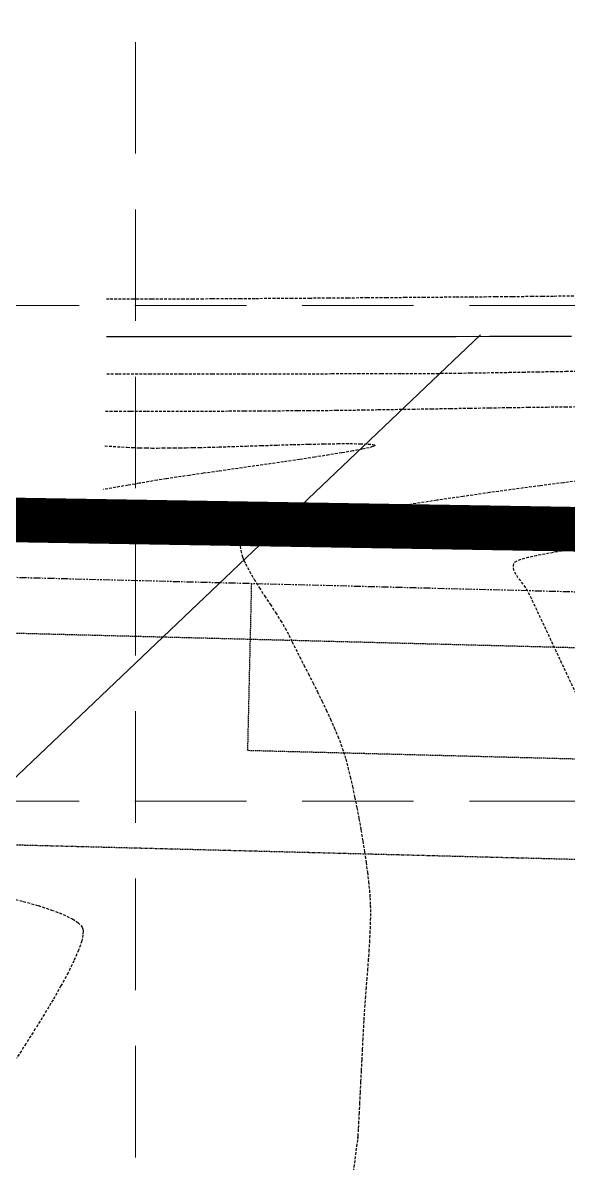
# Model space of a CAD drawing. Header units: inches. Extents: x 8135 to 11700, y -938 to 4760.
# Drawn here: x 10608.6 to 10706.5, y 3979.9 to 4184.4 of the extents above; entities that cross this region are included whole.
import ezdxf

# ---------------------------------------------------------------- set-up
doc = ezdxf.new("R2010")
doc.units = ezdxf.units.IN
doc.header["$MEASUREMENT"] = 0
for name, pattern in [('DASHED', [0.75, 0.5, -0.25]), ('HIDDEN', [0.375, 0.25, -0.125]), ('HIDDEN2', [0.1875, 0.125, -0.0625]), ('PHANTOM', [2.5, 1.25, -0.25, 0.25, -0.25, 0.25, -0.25])]:
    doc.linetypes.add(name, pattern=pattern)
for name, color, linetype in [('EC', 35, 'DASHED'), ('ESMT 1994-35828', 7, 'HIDDEN'), ('ESMT 2004-40023', 7, 'HIDDEN'), ('GRID', 254, 'HIDDEN'), ('LIMITS OF DISTURBANCE', 1, 'HIDDEN'), ('PH1-BNDY', 1, 'PHANTOM'), ('PH1-U.E.', 7, 'HIDDEN2'), ('PROP-CONT-H', 6, 'Continuous')]:
    doc.layers.add(name, color=color, linetype=linetype)

msp = doc.modelspace()

# ---------------------------------------------------------------- linework, layer by layer
at = {"layer": 'EC', "color": 35}
for p, q in [((10623.66, 4134.92), (10624.3, 4134.92)), ((10624.3, 4134.92), (10628.24, 4134.92)), ((10628.24, 4134.92), (10631.75, 4134.92)), ((10631.75, 4134.92), (10634.77, 4134.92)), ((10634.77, 4134.92), (10637.21, 4134.93)), ((10637.21, 4134.93), (10639, 4134.93)), ((10639, 4134.93), (10640.64, 4134.94)), ((10640.64, 4134.94), (10642.64, 4134.95)), ((10642.64, 4134.95), (10644.97, 4134.96)), ((10644.97, 4134.96), (10647.57, 4134.98)), ((10647.57, 4134.98), (10650.42, 4135)), ((10650.42, 4135), (10653.48, 4135.02)), ((10653.48, 4135.02), (10656.7, 4135.04)), ((10656.7, 4135.04), (10660.04, 4135.06)), ((10660.04, 4135.06), (10663.46, 4135.09)), ((10663.46, 4135.09), (10666.93, 4135.11)), ((10666.93, 4135.11), (10670.4, 4135.14)), ((10670.4, 4135.14), (10673.84, 4135.16)), ((10673.84, 4135.16), (10677.19, 4135.19)), ((10677.19, 4135.19), (10680.44, 4135.21)), ((10680.44, 4135.21), (10683.52, 4135.24)), ((10683.52, 4135.24), (10686.41, 4135.26)), ((10686.41, 4135.26), (10689.07, 4135.28)), ((10689.07, 4135.28), (10691.45, 4135.3)), ((10691.45, 4135.3), (10693.51, 4135.32)), ((10693.51, 4135.32), (10695.22, 4135.33)), ((10695.22, 4135.33), (10696.53, 4135.34)), ((10696.53, 4135.34), (10698.09, 4135.36)), ((10698.09, 4135.36), (10699.88, 4135.37)), ((10699.88, 4135.37), (10701.85, 4135.4)), ((10701.85, 4135.4), (10703.98, 4135.42)), ((10703.98, 4135.42), (10706.23, 4135.45)), ((10706.23, 4135.45), (10708.58, 4135.47)), ((10703.52, 4121.88), (10706.07, 4121.92)), ((10706.07, 4121.92), (10708.58, 4121.96)), ((10623.69, 4121.46), (10625.81, 4121.46)), ((10625.81, 4121.46), (10631.32, 4121.46)), ((10631.32, 4121.46), (10636.95, 4121.46)), ((10636.95, 4121.46), (10642.62, 4121.47)), ((10642.62, 4121.47), (10648.26, 4121.47)), ((10648.26, 4121.47), (10653.77, 4121.48)), ((10653.77, 4121.48), (10659.07, 4121.49)), ((10659.07, 4121.49), (10664.09, 4121.5)), ((10664.09, 4121.5), (10668.74, 4121.51)), ((10668.74, 4121.51), (10672.94, 4121.52)), ((10672.94, 4121.52), (10676.61, 4121.53)), ((10676.61, 4121.53), (10679.67, 4121.54)), ((10679.67, 4121.54), (10682.02, 4121.55)), ((10682.02, 4121.55), (10683.6, 4121.56)), ((10683.6, 4121.56), (10685.17, 4121.57)), ((10685.17, 4121.57), (10686.97, 4121.6)), ((10686.97, 4121.6), (10688.97, 4121.63)), ((10688.97, 4121.63), (10691.15, 4121.66)), ((10691.15, 4121.66), (10693.47, 4121.7)), ((10693.47, 4121.7), (10695.89, 4121.74)), ((10695.89, 4121.74), (10698.4, 4121.79)), ((10698.4, 4121.79), (10700.95, 4121.83)), ((10700.95, 4121.83), (10703.52, 4121.88)), ((10623.47, 4114.78), (10625.18, 4114.77)), ((10625.18, 4114.77), (10627.97, 4114.76)), ((10627.97, 4114.76), (10630.86, 4114.76)), ((10630.86, 4114.76), (10633.82, 4114.77)), ((10633.82, 4114.77), (10636.8, 4114.77)), ((10636.8, 4114.77), (10639.78, 4114.78)), ((10639.78, 4114.78), (10642.74, 4114.79)), ((10642.74, 4114.79), (10645.63, 4114.81)), ((10645.63, 4114.81), (10648.42, 4114.82)), ((10648.42, 4114.82), (10651.09, 4114.84)), ((10651.09, 4114.84), (10653.6, 4114.85)), ((10653.6, 4114.85), (10655.91, 4114.87)), ((10655.91, 4114.87), (10658.01, 4114.88)), ((10658.01, 4114.88), (10659.85, 4114.89)), ((10659.85, 4114.89), (10661.41, 4114.9)), ((10661.41, 4114.9), (10662.94, 4114.91)), ((10662.94, 4114.91), (10664.85, 4114.94)), ((10664.85, 4114.94), (10667.09, 4114.97)), ((10667.09, 4114.97), (10669.62, 4115)), ((10669.62, 4115), (10672.41, 4115.05)), ((10672.41, 4115.05), (10675.42, 4115.1)), ((10675.42, 4115.1), (10678.6, 4115.15)), ((10678.6, 4115.15), (10681.93, 4115.2)), ((10681.93, 4115.2), (10685.35, 4115.26)), ((10685.35, 4115.26), (10688.85, 4115.32)), ((10688.85, 4115.32), (10692.36, 4115.37)), ((10692.36, 4115.37), (10695.87, 4115.43)), ((10695.87, 4115.43), (10699.32, 4115.48)), ((10699.32, 4115.48), (10702.68, 4115.52)), ((10702.68, 4115.52), (10705.92, 4115.56)), ((10705.92, 4115.56), (10708.98, 4115.6)), ((10623.36, 4108.56), (10625.6, 4108.41)), ((10625.6, 4108.41), (10627.32, 4108.3)), ((10627.32, 4108.3), (10628.33, 4108.25)), ((10628.33, 4108.25), (10629.58, 4108.21)), ((10629.58, 4108.21), (10630.73, 4108.18)), ((10630.73, 4108.18), (10631.79, 4108.17)), ((10631.79, 4108.17), (10632.79, 4108.17)), ((10632.79, 4108.17), (10633.77, 4108.18)), ((10633.77, 4108.18), (10634.75, 4108.19)), ((10634.75, 4108.19), (10635.75, 4108.2)), ((10635.75, 4108.2), (10636.81, 4108.22)), ((10636.81, 4108.22), (10637.96, 4108.23)), ((10637.96, 4108.23), (10639.21, 4108.24)), ((10639.21, 4108.24), (10640.3, 4108.26)), ((10640.3, 4108.26), (10641.88, 4108.3)), ((10641.88, 4108.3), (10643.85, 4108.36)), ((10643.85, 4108.36), (10646.16, 4108.44)), ((10646.16, 4108.44), (10648.71, 4108.52)), ((10648.71, 4108.52), (10651.45, 4108.61)), ((10651.45, 4108.61), (10654.28, 4108.7)), ((10654.28, 4108.7), (10657.14, 4108.79)), ((10657.14, 4108.79), (10659.95, 4108.86)), ((10659.95, 4108.86), (10662.64, 4108.91)), ((10662.64, 4108.91), (10665.12, 4108.95)), ((10665.12, 4108.95), (10667.32, 4108.96)), ((10667.88, 4107.65), (10665.88, 4107.3)), ((10667.32, 4108.96), (10669.17, 4108.94)), ((10669.54, 4107.96), (10667.88, 4107.65)), ((10669.17, 4108.94), (10670.59, 4108.88)), ((10670.78, 4108.23), (10669.54, 4107.96)), ((10670.59, 4108.88), (10671.36, 4108.81)), ((10671.45, 4108.42), (10670.78, 4108.23)), ((10671.36, 4108.81), (10671.71, 4108.73)), ((10671.74, 4108.54), (10671.45, 4108.42)), ((10671.71, 4108.73), (10671.82, 4108.67)), ((10671.82, 4108.61), (10671.74, 4108.54)), ((10671.82, 4108.67), (10671.83, 4108.64)), ((10671.83, 4108.64), (10671.82, 4108.61)), ((10655.43, 4105.69), (10652.49, 4105.27)), ((10658.3, 4106.12), (10655.43, 4105.69)), ((10661.03, 4106.53), (10658.3, 4106.12)), ((10663.57, 4106.93), (10661.03, 4106.53)), ((10665.88, 4107.3), (10663.57, 4106.93)), ((10641.05, 4103.63), (10638.54, 4103.27)), ((10643.75, 4104.02), (10641.05, 4103.63)), ((10646.59, 4104.42), (10643.75, 4104.02)), ((10649.52, 4104.84), (10646.59, 4104.42)), ((10652.49, 4105.27), (10649.52, 4104.84)), ((10627.53, 4101.5), (10625.37, 4101.12)), ((10629.51, 4101.84), (10627.53, 4101.5)), ((10631.27, 4102.14), (10629.51, 4101.84)), ((10632.78, 4102.4), (10631.27, 4102.14)), ((10634.36, 4102.65), (10632.78, 4102.4)), ((10636.3, 4102.94), (10634.36, 4102.65)), ((10638.54, 4103.27), (10636.3, 4102.94)), ((10705.64, 4101.95), (10701.44, 4101.4)), ((10709.53, 4102.44), (10705.64, 4101.95)), ((10625.37, 4101.12), (10623.11, 4100.72)), ((10687.66, 4099.49), (10682.9, 4098.79)), ((10692.39, 4100.17), (10687.66, 4099.49)), ((10697, 4100.81), (10692.39, 4100.17)), ((10701.44, 4101.4), (10697, 4100.81)), ((10678.18, 4098.07), (10673.55, 4097.34)), ((10682.9, 4098.79), (10678.18, 4098.07)), ((10664.88, 4095.87), (10660.97, 4095.16)), ((10669.09, 4096.6), (10664.88, 4095.87)), ((10673.55, 4097.34), (10669.09, 4096.6)), ((10654.35, 4093.8), (10651.79, 4093.17)), ((10657.44, 4094.46), (10654.35, 4093.8)), ((10660.97, 4095.16), (10657.44, 4094.46)), ((10647.8, 4091.43), (10647.7, 4091.12)), ((10647.86, 4091.58), (10647.8, 4091.43)), ((10647.92, 4091.67), (10647.86, 4091.58)), ((10648.14, 4091.85), (10647.92, 4091.67)), ((10648.68, 4092.15), (10648.14, 4091.85)), ((10649.8, 4092.58), (10648.68, 4092.15)), ((10651.79, 4093.17), (10649.8, 4092.58)), ((10647.7, 4091.12), (10647.65, 4090.59)), ((10647.65, 4090.59), (10647.74, 4089.8)), ((10647.74, 4089.8), (10648.06, 4088.67)), ((10648.06, 4088.67), (10648.59, 4087.42)), ((10648.59, 4087.42), (10649.3, 4086.07)), ((10649.3, 4086.07), (10650.13, 4084.64)), ((10650.13, 4084.64), (10651.05, 4083.16)), ((10651.05, 4083.16), (10652.03, 4081.66)), ((10652.03, 4081.66), (10653.02, 4080.16)), ((10653.02, 4080.16), (10653.99, 4078.68)), ((10653.99, 4078.68), (10654.9, 4077.24)), ((10654.9, 4077.24), (10655.7, 4075.88)), ((10655.7, 4075.88), (10656.37, 4074.62)), ((10656.37, 4074.62), (10656.95, 4073.44)), ((10656.95, 4073.44), (10657.61, 4072.13)), ((10657.61, 4072.13), (10658.32, 4070.73)), ((10658.32, 4070.73), (10659.09, 4069.25)), ((10659.09, 4069.25), (10659.88, 4067.7)), ((10659.88, 4067.7), (10660.69, 4066.1)), ((10660.69, 4066.1), (10661.5, 4064.47)), ((10661.5, 4064.47), (10662.31, 4062.83)), ((10662.31, 4062.83), (10663.09, 4061.19)), ((10663.09, 4061.19), (10663.83, 4059.58)), ((10663.83, 4059.58), (10664.53, 4058.01)), ((10664.53, 4058.01), (10665.16, 4056.49)), ((10665.16, 4056.49), (10665.72, 4055.05)), ((10665.72, 4055.05), (10666.18, 4053.7)), ((10666.18, 4053.7), (10666.57, 4052.39)), ((10666.57, 4052.39), (10666.98, 4050.9)), ((10666.98, 4050.9), (10667.38, 4049.25)), ((10667.38, 4049.25), (10667.78, 4047.48)), ((10667.78, 4047.48), (10668.18, 4045.61)), ((10668.18, 4045.61), (10668.57, 4043.68)), ((10668.57, 4043.68), (10668.95, 4041.7)), ((10668.95, 4041.7), (10669.31, 4039.7)), ((10669.31, 4039.7), (10669.64, 4037.71)), ((10669.64, 4037.71), (10669.95, 4035.77)), ((10669.95, 4035.77), (10670.22, 4033.88)), ((10670.22, 4033.88), (10670.46, 4032.1)), ((10670.46, 4032.1), (10670.66, 4030.43)), ((10670.66, 4030.43), (10670.82, 4028.92)), ((10670.82, 4028.92), (10670.93, 4027.58)), ((10605.9, 4027.62), (10608.73, 4026.88)), ((10608.73, 4026.88), (10611.39, 4026.12)), ((10611.39, 4026.12), (10613.79, 4025.34)), ((10670.93, 4027.58), (10670.99, 4026.19)), ((10670.99, 4026.19), (10671.01, 4024.72)), ((10613.79, 4025.34), (10615.86, 4024.55)), ((10615.86, 4024.55), (10617.53, 4023.74)), ((10671.01, 4024.72), (10670.99, 4023.17)), ((10617.53, 4023.74), (10618.52, 4023.08)), ((10618.52, 4023.08), (10619.04, 4022.58)), ((10619.04, 4022.58), (10619.27, 4022.24)), ((10619.27, 4022.24), (10619.34, 4022.07)), ((10619.34, 4022.07), (10619.39, 4021.91)), ((10619.39, 4021.91), (10619.45, 4021.55)), ((10670.99, 4023.17), (10670.93, 4021.56)), ((10619.2, 4019.8), (10618.65, 4018.16)), ((10619.42, 4020.88), (10619.2, 4019.8)), ((10619.45, 4021.55), (10619.42, 4020.88)), ((10670.85, 4019.9), (10670.75, 4018.22)), ((10670.93, 4021.56), (10670.85, 4019.9)), ((10618.65, 4018.16), (10617.82, 4016.24)), ((10670.75, 4018.22), (10670.63, 4016.52)), ((10617.82, 4016.24), (10616.76, 4014.09)), ((10670.63, 4016.52), (10670.5, 4014.82)), ((10616.76, 4014.09), (10615.49, 4011.75)), ((10670.5, 4014.82), (10670.37, 4013.13)), ((10615.49, 4011.75), (10614.07, 4009.26)), ((10670.37, 4013.13), (10670.24, 4011.48)), ((10670.11, 4009.87), (10669.99, 4008.33)), ((10670.24, 4011.48), (10670.11, 4009.87)), ((10614.07, 4009.26), (10612.52, 4006.67)), ((10669.99, 4008.33), (10669.89, 4006.86)), ((10612.52, 4006.67), (10610.88, 4004.02)), ((10669.81, 4005.49), (10669.73, 4003.96)), ((10669.89, 4006.86), (10669.81, 4005.49)), ((10610.88, 4004.02), (10609.19, 4001.36)), ((10669.73, 4003.96), (10669.64, 4002.27)), ((10609.19, 4001.36), (10607.49, 3998.73)), ((10669.64, 4002.27), (10669.55, 4000.44)), ((10669.55, 4000.44), (10669.45, 3998.52)), ((10669.45, 3998.52), (10669.35, 3996.55)), ((10669.35, 3996.55), (10669.25, 3994.57)), ((10669.25, 3994.57), (10669.15, 3992.63)), ((10669.15, 3992.63), (10669.06, 3990.77)), ((10668.97, 3989.02), (10668.89, 3987.43)), ((10669.06, 3990.77), (10668.97, 3989.02)), ((10668.89, 3987.43), (10668.82, 3986.04)), ((10668.82, 3986.04), (10668.76, 3984.89)), ((10668.76, 3984.89), (10668.72, 3984.02))]:
    msp.add_line(p, q, dxfattribs=at)
at = {"layer": 'EC', "color": 35, "linetype": 'Continuous'}
for p, q in [((10623.67, 4128.17), (10630.34, 4128.17)), ((10630.34, 4128.17), (10638.86, 4128.17)), ((10638.86, 4128.17), (10647.44, 4128.17)), ((10647.44, 4128.17), (10655.95, 4128.17)), ((10655.95, 4128.17), (10664.24, 4128.18)), ((10664.24, 4128.18), (10672.17, 4128.18)), ((10672.17, 4128.18), (10679.6, 4128.19)), ((10679.6, 4128.19), (10686.39, 4128.19)), ((10686.39, 4128.19), (10692.4, 4128.2)), ((10692.4, 4128.2), (10697.49, 4128.2)), ((10697.49, 4128.2), (10701.51, 4128.21)), ((10701.51, 4128.21), (10704.33, 4128.22)), ((10704.33, 4128.22), (10705.8, 4128.22)), ((10705.8, 4128.22), (10707.1, 4128.23))]:
    msp.add_line(p, q, dxfattribs=at)
at = {"layer": 'EC', "color": 35, "flags": 128}
for points in [[(10967.17, 4098.2), (10965.66, 4098.19), (10960.89, 4098.15), (10956.29, 4098.12), (10951.94, 4098.09), (10947.91, 4098.07), (10944.27, 4098.05), (10941.1, 4098.04), (10938.46, 4098.05), (10936.42, 4098.06), (10935.05, 4098.09), (10933.56, 4098.16), (10931.92, 4098.25), (10930.14, 4098.38), (10928.26, 4098.52), (10926.29, 4098.68), (10924.27, 4098.85), (10922.21, 4099.03), (10920.13, 4099.21), (10918.07, 4099.39), (10916.05, 4099.55), (10914.08, 4099.71), (10912.2, 4099.85), (10910.42, 4099.97), (10908.78, 4100.07), (10907.29, 4100.13), (10905.91, 4100.16), (10903.84, 4100.19), (10901.14, 4100.2), (10897.88, 4100.22), (10894.14, 4100.23), (10889.97, 4100.23), (10885.46, 4100.22), (10880.68, 4100.21), (10875.68, 4100.2), (10870.55, 4100.18), (10865.36, 4100.15), (10860.16, 4100.11), (10855.04, 4100.07), (10850.06, 4100.03), (10845.3, 4099.98), (10840.82, 4099.92), (10836.69, 4099.85), (10832.99, 4099.78), (10829.78, 4099.7), (10827.14, 4099.62), (10825.13, 4099.52), (10823.15, 4099.39), (10820.6, 4099.17), (10817.55, 4098.88), (10814.05, 4098.53), (10810.17, 4098.12), (10805.97, 4097.67), (10801.53, 4097.18), (10796.89, 4096.66), (10792.12, 4096.13), (10787.3, 4095.58), (10782.47, 4095.03), (10777.71, 4094.49), (10773.07, 4093.96), (10768.63, 4093.46), (10764.44, 4092.98), (10760.57, 4092.55), (10757.08, 4092.17), (10754.03, 4091.85), (10751.5, 4091.6), (10749.54, 4091.42), (10748.21, 4091.33), (10746.74, 4091.28), (10745.11, 4091.26), (10743.36, 4091.27), (10741.5, 4091.3), (10739.56, 4091.34), (10737.57, 4091.4), (10735.54, 4091.47), (10733.5, 4091.53), (10731.48, 4091.59), (10729.5, 4091.64), (10727.59, 4091.67), (10725.77, 4091.68), (10724.06, 4091.67), (10722.49, 4091.62), (10721.09, 4091.54), (10719.53, 4091.4), (10717.71, 4091.23), (10715.68, 4091.02), (10713.51, 4090.77), (10711.26, 4090.5), (10708.98, 4090.2), (10706.72, 4089.88), (10704.56, 4089.55), (10702.55, 4089.2), (10700.74, 4088.86), (10699.19, 4088.51), (10697.97, 4088.16), (10697.27, 4087.89), (10696.91, 4087.69), (10696.77, 4087.56), (10696.73, 4087.49), (10696.68, 4087.38), (10696.61, 4087.15), (10696.58, 4086.81), (10696.68, 4086.33), (10696.97, 4085.71), (10697.41, 4085.04), (10697.94, 4084.33), (10698.51, 4083.56), (10699.07, 4082.72), (10699.58, 4081.81), (10699.9, 4081.13), (10700.51, 4079.84), (10701.36, 4078.03), (10702.44, 4075.74), (10703.7, 4073.05), (10705.12, 4070.03), (10706.67, 4066.72), (10708.32, 4063.21), (10710.04, 4059.55), (10711.79, 4055.81), (10713.55, 4052.05), (10715.29, 4048.34), (10716.98, 4044.74), (10718.58, 4041.32), (10720.06, 4038.15), (10721.41, 4035.28), (10722.58, 4032.78), (10723.54, 4030.71), (10724.28, 4029.15), (10724.74, 4028.15), (10724.91, 4027.79), (10725.01, 4027.57), (10725.08, 4027.39), (10725.11, 4027.3), (10725.09, 4027.21), (10725.11, 4027.14), (10725.13, 4027.04), (10725.1, 4026.73), (10724.98, 4025.84), (10724.81, 4024.43), (10724.58, 4022.58), (10724.3, 4020.33), (10723.97, 4017.77), (10723.62, 4014.94), (10723.24, 4011.92), (10722.85, 4008.77), (10722.45, 4005.54), (10722.04, 4002.32), (10721.65, 3999.15), (10721.26, 3996.11), (10720.91, 3993.25), (10720.58, 3990.65), (10720.29, 3988.36), (10720.06, 3986.45), (10719.87, 3984.98), (10719.75, 3984.02)], [(10668.76, 3984.89), (10665.2, 3956.93), (10659.48, 3937.63), (10651.31, 3900.91)]]:
    msp.add_lwpolyline(points, dxfattribs=at)
at = {"layer": 'ESMT 1994-35828'}
msp.add_lwpolyline([(10557.18, 4086.32), (10557.36, 4076.28), (10802.85, 4069.95), (11309.91, 4056.89), (11488.15, 4034.41)], dxfattribs=at)
at = {"layer": 'ESMT 2004-40023'}
msp.add_lwpolyline([(11409.51, 4024.17), (11308.4, 4036.92), (10649.01, 4053.91), (10649.71, 4083.9)], dxfattribs=at)
at = {"layer": 'GRID', "color": 252, "linetype": 'HIDDEN', "lineweight": 0, "ltscale": 80}
for p, q in [((10628.87, -489.04), (10628.87, 4667.09)), ((8228.76, 4133.74), (11606.69, 4133.74)), ((8228.76, 4044.84), (11606.69, 4044.84))]:
    msp.add_line(p, q, dxfattribs=at)
at = {"layer": 'LIMITS OF DISTURBANCE', "color": 1, "ltscale": 150, "const_width": 8}
msp.add_lwpolyline([(11356.16, 4082.91), (10372.03, 4099.15), (10205, 3822.33), (10107.2, 3485.09), (10049.23, 3481.1), (9981.33, 3316.26), (9913.43, 3302.68), (9923.13, 3324.01), (9917.31, 3470.44), (9901.53, 3481.16), (9692.97, 3486.98), (9673.57, 3405.52), (9728.86, 3367.71), (9733.71, 3335.71), (9577.44, 3177.33)], dxfattribs=at)
at = {"layer": 'PH1-BNDY'}
msp.add_line((10393.12, 4090.51), (11310.67, 4066.87), dxfattribs=at)
at = {"layer": 'PH1-U.E.'}
msp.add_line((11307.04, 4018.95), (10364.96, 4043.22), dxfattribs=at)
at = {"layer": 'PROP-CONT-H', "color": 40, "ltscale": 100}
msp.add_line((10690.77, 4128.48), (10497.98, 3945.22), dxfattribs=at)

doc.saveas('drawing.dxf')
